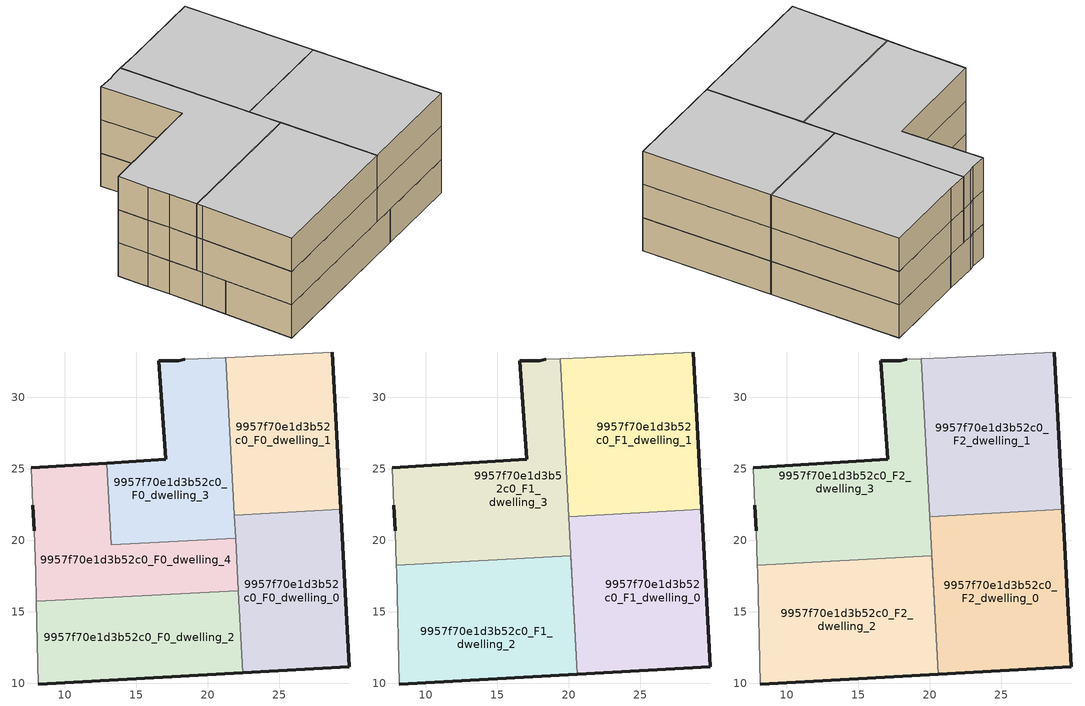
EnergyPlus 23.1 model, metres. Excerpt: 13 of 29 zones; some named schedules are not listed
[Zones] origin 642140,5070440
9957f70e1d3b52c0_F0_dwelling_0
 floor ground (EU_floor_Construction): 29.9,11.16 29.3,22.17 21.87,21.76 22.47,10.75 z0
 wall outside (EU_wall_Construction): 29.3,22.17 29.9,11.16 22.47,10.75 z0:3
 wall to 9957f70e1d3b52c0_F0_dwelling_1 (EU_wall_Construction): 21.87,21.76 29.3,22.17 z0:3
 wall to 9957f70e1d3b52c0_F0_dwelling_2 (EU_wall_Construction): 22.47,10.75 22.16,16.5 z0:3
 wall to 9957f70e1d3b52c0_F0_dwelling_4 (EU_wall_Construction): 22.16,16.5 21.96,20.16 z0:3
 wall to 9957f70e1d3b52c0_F0_dwelling_3 (EU_wall_Construction): 21.96,20.16 21.87,21.76 z0:3
9957f70e1d3b52c0_F0_dwelling_1
 floor ground (EU_floor_Construction): 29.3,22.17 28.7,33.17 21.28,32.78 21.87,21.76 z0
 wall outside (EU_wall_Construction): 28.7,33.17 29.3,22.17 z0:3
 wall adiabatic (EU_wall_Construction): 21.28,32.78 28.7,33.17 z0:3
 wall to 9957f70e1d3b52c0_F0_dwelling_3 (EU_wall_Construction): 21.87,21.76 21.28,32.78 z0:3
9957f70e1d3b52c0_F0_dwelling_2
 floor ground (EU_floor_Construction): 22.47,10.75 22.16,16.5 8.04,15.73 8.18,9.96 z0
 wall outside (EU_wall_Construction): 22.47,10.75 8.18,9.96 z0:3
 wall adiabatic (EU_wall_Construction): 8.18,9.96 8.04,15.73 z0:3
 wall to 9957f70e1d3b52c0_F0_dwelling_4 (EU_wall_Construction): 8.04,15.73 22.16,16.5 z0:3
9957f70e1d3b52c0_F0_dwelling_3
 floor ground (EU_floor_Construction): 21.96,20.16 21.28,32.78 21.2,32.77 18.4,32.67 17.99,32.58 16.59,32.58 17.09,25.67 12.96,25.41 13.27,19.68 z0
 wall outside (EU_wall_Construction): 12.96,25.41 17.09,25.67 16.59,32.58 17.99,32.58 18.4,32.67 z0:3
 wall to 9957f70e1d3b52c0_F0_dwelling_4 (EU_wall_Construction): 21.96,20.16 13.27,19.68 12.96,25.41 z0:3
 wall adiabatic (EU_wall_Construction): 18.4,32.67 21.2,32.77 21.28,32.78 z0:3
9957f70e1d3b52c0_F0_dwelling_4
 floor ground (EU_floor_Construction): 22.16,16.5 21.96,20.16 13.27,19.68 12.96,25.41 7.69,25.07 7.79,22.47 7.88,20.67 7.98,17.77 8.04,15.73 z0
 wall outside (EU_wall_Construction): 7.69,25.07 12.96,25.41 / 7.88,20.67 7.79,22.47 z0:3
 wall adiabatic (EU_wall_Construction): 7.79,22.47 7.69,25.07 / 8.04,15.73 7.98,17.77 7.88,20.67 z0:3
9957f70e1d3b52c0_F1_dwelling_0
 floor to 9957f70e1d3b52c0_F0_dwelling_0 (EU_floor_Construction): 29.9,11.16 29.3,22.17 21.87,21.76 22.47,10.75 z3
 floor to 9957f70e1d3b52c0_F0_dwelling_2 (EU_floor_Construction): 22.47,10.75 22.16,16.5 20.31,16.4 20.62,10.65 z3
 floor to 9957f70e1d3b52c0_F0_dwelling_4 (EU_floor_Construction): 22.16,16.5 21.96,20.16 20.11,20.05 20.31,16.4 z3
 floor to 9957f70e1d3b52c0_F0_dwelling_3 (EU_floor_Construction): 21.96,20.16 21.87,21.76 20.02,21.66 20.11,20.05 z3
 wall outside (EU_wall_Construction): 29.3,22.17 29.9,11.16 20.62,10.65 z3:6
 wall to 9957f70e1d3b52c0_F1_dwelling_1 (EU_wall_Construction): 20.02,21.66 29.3,22.17 z3:6
 wall to 9957f70e1d3b52c0_F1_dwelling_3 (EU_wall_Construction): 20.62,10.65 20.02,21.66 z3:6
9957f70e1d3b52c0_F1_dwelling_1
 floor to 9957f70e1d3b52c0_F0_dwelling_1 (EU_floor_Construction): 29.3,22.17 28.7,33.17 21.28,32.78 21.87,21.76 z3
 floor to 9957f70e1d3b52c0_F0_dwelling_3 (EU_floor_Construction): 21.87,21.76 21.28,32.78 21.2,32.77 19.42,32.71 20.02,21.66 z3
 wall outside (EU_wall_Construction): 28.7,33.17 29.3,22.17 z3:6
 wall adiabatic (EU_wall_Construction): 19.42,32.71 21.2,32.77 28.7,33.17 z3:6
 wall to 9957f70e1d3b52c0_F1_dwelling_3 (EU_wall_Construction): 20.02,21.66 19.42,32.71 z3:6
9957f70e1d3b52c0_F1_dwelling_2
 floor to 9957f70e1d3b52c0_F0_dwelling_2 (EU_floor_Construction): 20.62,10.65 20.3,16.4 8.04,15.73 8.18,9.96 z3
 floor to 9957f70e1d3b52c0_F0_dwelling_4 (EU_floor_Construction): 20.3,16.4 20.17,18.94 7.97,18.28 7.98,17.77 8.04,15.73 z3
 wall outside (EU_wall_Construction): 20.62,10.65 8.18,9.96 z3:6
 wall adiabatic (EU_wall_Construction): 8.18,9.96 7.98,17.77 7.97,18.28 z3:6
 wall to 9957f70e1d3b52c0_F1_dwelling_3 (EU_wall_Construction): 7.97,18.28 20.17,18.94 20.62,10.65 z3:6
9957f70e1d3b52c0_F1_dwelling_3
 floor to 9957f70e1d3b52c0_F0_dwelling_3 (EU_floor_Construction): 20.11,20.05 19.42,32.71 18.4,32.67 17.99,32.58 16.59,32.58 17.09,25.67 12.96,25.41 13.27,19.68 z3
 floor to 9957f70e1d3b52c0_F0_dwelling_4 (EU_floor_Construction): 20.3,16.4 20.11,20.05 13.27,19.68 12.96,25.41 7.69,25.07 7.79,22.47 7.88,20.67 7.97,18.28 20.17,18.94 z3
 wall outside (EU_wall_Construction): 7.88,20.67 7.79,22.47 / 7.69,25.07 17.09,25.67 16.59,32.58 17.99,32.58 18.4,32.67 z3:6
 wall adiabatic (EU_wall_Construction): 7.97,18.28 7.88,20.67 / 7.79,22.47 7.69,25.07 / 18.4,32.67 19.42,32.71 z3:6
9957f70e1d3b52c0_F2_dwelling_0
 floor to 9957f70e1d3b52c0_F1_dwelling_0 (EU_floor_Construction): 29.9,11.16 29.3,22.17 20.02,21.66 20.62,10.65 z6
 wall outside (EU_wall_Construction): 29.3,22.17 29.9,11.16 20.62,10.65 z6:9
 wall to 9957f70e1d3b52c0_F2_dwelling_1 (EU_wall_Construction): 20.02,21.66 29.3,22.17 z6:9
 wall to 9957f70e1d3b52c0_F2_dwelling_3 (EU_wall_Construction): 20.62,10.65 20.02,21.66 z6:9
 ceiling to 9957f70e1d3b52c0_F3_dwelling_0 (EU_floor_Construction): 29.3,22.17 29.9,11.16 20.62,10.65 20.02,21.66 z9
9957f70e1d3b52c0_F2_dwelling_1
 floor to 9957f70e1d3b52c0_F1_dwelling_1 (EU_floor_Construction): 29.3,22.17 28.7,33.17 21.2,32.77 19.42,32.71 20.02,21.66 z6
 wall outside (EU_wall_Construction): 28.7,33.17 29.3,22.17 z6:9
 wall adiabatic (EU_wall_Construction): 19.42,32.71 21.2,32.77 28.7,33.17 z6:9
 wall to 9957f70e1d3b52c0_F2_dwelling_3 (EU_wall_Construction): 20.02,21.66 19.42,32.71 z6:9
 ceiling to 9957f70e1d3b52c0_F3_dwelling_1 (EU_floor_Construction): 28.7,33.17 29.3,22.17 20.02,21.66 19.42,32.71 21.2,32.77 z9
9957f70e1d3b52c0_F2_dwelling_2
 floor to 9957f70e1d3b52c0_F1_dwelling_2 (EU_floor_Construction): 20.62,10.65 20.17,18.94 7.97,18.28 7.98,17.77 8.18,9.96 z6
 wall outside (EU_wall_Construction): 20.62,10.65 8.18,9.96 z6:9
 wall adiabatic (EU_wall_Construction): 8.18,9.96 7.98,17.77 7.97,18.28 z6:9
 wall to 9957f70e1d3b52c0_F2_dwelling_3 (EU_wall_Construction): 7.97,18.28 20.17,18.94 20.62,10.65 z6:9
 ceiling to 9957f70e1d3b52c0_F3_dwelling_2 (EU_floor_Construction): 20.17,18.94 20.62,10.65 8.18,9.96 7.98,17.77 7.97,18.28 z9
9957f70e1d3b52c0_F2_dwelling_3
 floor to 9957f70e1d3b52c0_F1_dwelling_3 (EU_floor_Construction): 20.17,18.94 19.42,32.71 18.4,32.67 17.99,32.58 16.59,32.58 17.09,25.67 7.69,25.07 7.79,22.47 7.88,20.67 7.97,18.28 z6
 wall outside (EU_wall_Construction): 7.88,20.67 7.79,22.47 / 7.69,25.07 17.09,25.67 16.59,32.58 17.99,32.58 18.4,32.67 z6:9
 wall adiabatic (EU_wall_Construction): 7.97,18.28 7.88,20.67 / 7.79,22.47 7.69,25.07 / 18.4,32.67 19.42,32.71 z6:9
 ceiling to 9957f70e1d3b52c0_F3_dwelling_3 (EU_floor_Construction): 19.42,32.71 20.17,18.94 7.97,18.28 7.88,20.67 7.79,22.47 7.69,25.07 17.09,25.67 16.59,32.58 17.99,32.58 18.4,32.67 z9
[Building]
EU S2 Campaign: North Axis=0; Terrain=City; Solar Distribution=FullExterior
[Site:Location]
Lyon-Bron: Latitude=45.75; Longitude=5; Time Zone=1; Elevation=198
[SizingPeriod:WeatherFileDays]
AnnualSizingPeriod: Begin Month=1; Begin Day of Month=1; End Month=12; End Day of Month=31; Day of Week for Start Day=Monday; Use Weather File Daylight Saving Period=No; Use Weather File Rain and Snow Indicators=No
[MATERIAL]
EU_InternalMass_Material: Roughness=MediumRough; Thickness=0.1; Conductivity=1; Density=1800; Specific Heat=900; Thermal Absorptance=0.9; Solar Absorptance=0.7; Visible Absorptance=0.7
[MATERIAL:NOMASS] Roughness=MediumRough; Thermal Absorptance=0.9; Solar Absorptance=0.7; Visible Absorptance=0.7
Name | Thermal Resistance
EU_wall_NoMass | 0.776494
EU_floor_NoMass | 0.421597
[CONSTRUCTION]
EU_wall_Construction: EU_wall_NoMass
EU_floor_Construction: EU_floor_NoMass
EU_InternalMass_Construction: EU_InternalMass_Material
[ZONE] Type=1; Multiplier=1; Ceiling Height=autocalculate; Floor Area=autocalculate; Part of Total Floor Area=Yes
Name | Volume
9957f70e1d3b52c0_F0_dwelling_0 | 246.036
9957f70e1d3b52c0_F1_dwelling_0; 9957f70e1d3b52c0_F2_dwelling_0 | 307.538
9957f70e1d3b52c0_F0_dwelling_1 | 246.018
9957f70e1d3b52c0_F1_dwelling_1; 9957f70e1d3b52c0_F2_dwelling_1 | 307.523
9957f70e1d3b52c0_F0_dwelling_2 | 246.048
9957f70e1d3b52c0_F1_dwelling_2; 9957f70e1d3b52c0_F2_dwelling_2 | 307.54
9957f70e1d3b52c0_F0_dwelling_3 | 246.023
9957f70e1d3b52c0_F1_dwelling_3; 9957f70e1d3b52c0_F2_dwelling_3 | 307.526
9957f70e1d3b52c0_F0_dwelling_4 | 246.004
[INTERNALMASS] Construction=EU_InternalMass_Construction
Name | Zone or ZoneList | Surface Area
9957f70e1d3b52c0_F0_dwelling_0_EU_InternalMass | 9957f70e1d3b52c0_F0_dwelling_0 | 82.01
9957f70e1d3b52c0_F0_dwelling_1_EU_InternalMass | 9957f70e1d3b52c0_F0_dwelling_1 | 82.0079
9957f70e1d3b52c0_F0_dwelling_2_EU_InternalMass | 9957f70e1d3b52c0_F0_dwelling_2 | 82.0166
9957f70e1d3b52c0_F0_dwelling_3_EU_InternalMass | 9957f70e1d3b52c0_F0_dwelling_3 | 82.0074
9957f70e1d3b52c0_F0_dwelling_4_EU_InternalMass | 9957f70e1d3b52c0_F0_dwelling_4 | 82.0013
9957f70e1d3b52c0_F1_dwelling_0_EU_InternalMass | 9957f70e1d3b52c0_F1_dwelling_0 | 102.51
9957f70e1d3b52c0_F1_dwelling_1_EU_InternalMass | 9957f70e1d3b52c0_F1_dwelling_1 | 102.507
9957f70e1d3b52c0_F1_dwelling_2_EU_InternalMass | 9957f70e1d3b52c0_F1_dwelling_2 | 102.509
9957f70e1d3b52c0_F1_dwelling_3_EU_InternalMass | 9957f70e1d3b52c0_F1_dwelling_3 | 102.508
9957f70e1d3b52c0_F2_dwelling_0_EU_InternalMass | 9957f70e1d3b52c0_F2_dwelling_0 | 102.51
9957f70e1d3b52c0_F2_dwelling_1_EU_InternalMass | 9957f70e1d3b52c0_F2_dwelling_1 | 102.507
9957f70e1d3b52c0_F2_dwelling_2_EU_InternalMass | 9957f70e1d3b52c0_F2_dwelling_2 | 102.509
9957f70e1d3b52c0_F2_dwelling_3_EU_InternalMass | 9957f70e1d3b52c0_F2_dwelling_3 | 102.508
[OTHEREQUIPMENT] Fuel Type=Electricity; Design Level Calculation Method=Watts/Area; Power per Zone Floor Area=1; Fraction Latent=0; Fraction Radiant=0; Fraction Lost=0; Carbon Dioxide Generation Rate=0; EndUse Subcategory=EU_Step8_InternalGains
Name | Zone or ZoneList or Space or SpaceList | Schedule
EU_Step8_InternalGain_9957f70e1d3b52c0_F0_dwelling_0_f000 | 9957f70e1d3b52c0_F0_dwelling_0 | EU_Step8_GainSchedule_9957f70e1d3b52c0_F0_dwelling_0_f000
EU_Step8_InternalGain_9957f70e1d3b52c0_F0_dwelling_1_f000 | 9957f70e1d3b52c0_F0_dwelling_1 | EU_Step8_GainSchedule_9957f70e1d3b52c0_F0_dwelling_1_f000
EU_Step8_InternalGain_9957f70e1d3b52c0_F0_dwelling_2_f000 | 9957f70e1d3b52c0_F0_dwelling_2 | EU_Step8_GainSchedule_9957f70e1d3b52c0_F0_dwelling_2_f000
EU_Step8_InternalGain_9957f70e1d3b52c0_F0_dwelling_3_f000 | 9957f70e1d3b52c0_F0_dwelling_3 | EU_Step8_GainSchedule_9957f70e1d3b52c0_F0_dwelling_3_f000
EU_Step8_InternalGain_9957f70e1d3b52c0_F0_dwelling_4_f000 | 9957f70e1d3b52c0_F0_dwelling_4 | EU_Step8_GainSchedule_9957f70e1d3b52c0_F0_dwelling_4_f000
EU_Step8_InternalGain_9957f70e1d3b52c0_F1_dwelling_0_f000 | 9957f70e1d3b52c0_F1_dwelling_0 | EU_Step8_GainSchedule_9957f70e1d3b52c0_F1_dwelling_0_f000
EU_Step8_InternalGain_9957f70e1d3b52c0_F1_dwelling_1_f000 | 9957f70e1d3b52c0_F1_dwelling_1 | EU_Step8_GainSchedule_9957f70e1d3b52c0_F1_dwelling_1_f000
EU_Step8_InternalGain_9957f70e1d3b52c0_F1_dwelling_2_f000 | 9957f70e1d3b52c0_F1_dwelling_2 | EU_Step8_GainSchedule_9957f70e1d3b52c0_F1_dwelling_2_f000
EU_Step8_InternalGain_9957f70e1d3b52c0_F1_dwelling_3_f000 | 9957f70e1d3b52c0_F1_dwelling_3 | EU_Step8_GainSchedule_9957f70e1d3b52c0_F1_dwelling_3_f000
EU_Step8_InternalGain_9957f70e1d3b52c0_F2_dwelling_0_f000 | 9957f70e1d3b52c0_F2_dwelling_0 | EU_Step8_GainSchedule_9957f70e1d3b52c0_F2_dwelling_0_f000
EU_Step8_InternalGain_9957f70e1d3b52c0_F2_dwelling_1_f000 | 9957f70e1d3b52c0_F2_dwelling_1 | EU_Step8_GainSchedule_9957f70e1d3b52c0_F2_dwelling_1_f000
EU_Step8_InternalGain_9957f70e1d3b52c0_F2_dwelling_2_f000 | 9957f70e1d3b52c0_F2_dwelling_2 | EU_Step8_GainSchedule_9957f70e1d3b52c0_F2_dwelling_2_f000
EU_Step8_InternalGain_9957f70e1d3b52c0_F2_dwelling_3_f000 | 9957f70e1d3b52c0_F2_dwelling_3 | EU_Step8_GainSchedule_9957f70e1d3b52c0_F2_dwelling_3_f000
[ZONEVENTILATION:DESIGNFLOWRATE] Schedule=EU_AlwaysOn; Design Flow Rate Calculation Method=AirChanges/Hour; Air Changes per Hour=0.693814; Ventilation Type=Natural; Fan Pressure Rise=0; Fan Total Efficiency=1; Constant Term Coefficient=1; Temperature Term Coefficient=0; Velocity Term Coefficient=0; Velocity Squared Term Coefficient=0; Minimum Indoor Temperature=-100; Maximum Indoor Temperature=100; Delta Temperature=-100; Minimum Outdoor Temperature=-100; Maximum Outdoor Temperature=100; Maximum Wind Speed=40
Name | Zone or ZoneList or Space or SpaceList
EU_ConstantAir_9957f70e1d3b52c0_F0_dwelling_0 | 9957f70e1d3b52c0_F0_dwelling_0
EU_ConstantAir_9957f70e1d3b52c0_F0_dwelling_1 | 9957f70e1d3b52c0_F0_dwelling_1
EU_ConstantAir_9957f70e1d3b52c0_F0_dwelling_2 | 9957f70e1d3b52c0_F0_dwelling_2
EU_ConstantAir_9957f70e1d3b52c0_F0_dwelling_3 | 9957f70e1d3b52c0_F0_dwelling_3
EU_ConstantAir_9957f70e1d3b52c0_F0_dwelling_4 | 9957f70e1d3b52c0_F0_dwelling_4
EU_ConstantAir_9957f70e1d3b52c0_F1_dwelling_0 | 9957f70e1d3b52c0_F1_dwelling_0
EU_ConstantAir_9957f70e1d3b52c0_F1_dwelling_1 | 9957f70e1d3b52c0_F1_dwelling_1
EU_ConstantAir_9957f70e1d3b52c0_F1_dwelling_2 | 9957f70e1d3b52c0_F1_dwelling_2
EU_ConstantAir_9957f70e1d3b52c0_F1_dwelling_3 | 9957f70e1d3b52c0_F1_dwelling_3
EU_ConstantAir_9957f70e1d3b52c0_F2_dwelling_0 | 9957f70e1d3b52c0_F2_dwelling_0
EU_ConstantAir_9957f70e1d3b52c0_F2_dwelling_1 | 9957f70e1d3b52c0_F2_dwelling_1
EU_ConstantAir_9957f70e1d3b52c0_F2_dwelling_2 | 9957f70e1d3b52c0_F2_dwelling_2
EU_ConstantAir_9957f70e1d3b52c0_F2_dwelling_3 | 9957f70e1d3b52c0_F2_dwelling_3
[HVACTEMPLATE:THERMOSTAT] Constant Heating Setpoint=20; Constant Cooling Setpoint=50
EU_HeatOnly_9957f70e1d3b52c0_F0_dwelling_0; EU_HeatOnly_9957f70e1d3b52c0_F0_dwelling_1; EU_HeatOnly_9957f70e1d3b52c0_F0_dwelling_2; EU_HeatOnly_9957f70e1d3b52c0_F0_dwelling_3; EU_HeatOnly_9957f70e1d3b52c0_F0_dwelling_4; EU_HeatOnly_9957f70e1d3b52c0_F1_dwelling_0; EU_HeatOnly_9957f70e1d3b52c0_F1_dwelling_1; EU_HeatOnly_9957f70e1d3b52c0_F1_dwelling_2; EU_HeatOnly_9957f70e1d3b52c0_F1_dwelling_3; EU_HeatOnly_9957f70e1d3b52c0_F2_dwelling_0; EU_HeatOnly_9957f70e1d3b52c0_F2_dwelling_1; EU_HeatOnly_9957f70e1d3b52c0_F2_dwelling_2; EU_HeatOnly_9957f70e1d3b52c0_F2_dwelling_3; EU_HeatOnly_9957f70e1d3b52c0_F3_dwelling_0; EU_HeatOnly_9957f70e1d3b52c0_F3_dwelling_1; EU_HeatOnly_9957f70e1d3b52c0_F3_dwelling_2; EU_HeatOnly_9957f70e1d3b52c0_F3_dwelling_3; EU_HeatOnly_9957f70e1d3b52c0_F4_dwelling_0; EU_HeatOnly_9957f70e1d3b52c0_F4_dwelling_1; EU_HeatOnly_9957f70e1d3b52c0_F4_dwelling_2; EU_HeatOnly_9957f70e1d3b52c0_F4_dwelling_3; EU_HeatOnly_9957f70e1d3b52c0_F5_dwelling_0; EU_HeatOnly_9957f70e1d3b52c0_F5_dwelling_1; EU_HeatOnly_9957f70e1d3b52c0_F5_dwelling_2; EU_HeatOnly_9957f70e1d3b52c0_F5_dwelling_3; EU_HeatOnly_9957f70e1d3b52c0_F6_dwelling_0; EU_HeatOnly_9957f70e1d3b52c0_F6_dwelling_1; EU_HeatOnly_9957f70e1d3b52c0_F6_dwelling_2; EU_HeatOnly_9957f70e1d3b52c0_F6_dwelling_3
[HVACTEMPLATE:ZONE:IDEALLOADSAIRSYSTEM] System Availability Schedule=EU_AlwaysOn; Maximum Heating Supply Air Temperature=50; Minimum Cooling Supply Air Temperature=13; Maximum Heating Supply Air Humidity Ratio=0.0156; Minimum Cooling Supply Air Humidity Ratio=0.0077; Heating Limit=NoLimit; Cooling Limit=NoLimit; Heating Availability Schedule=EU_AlwaysOn; Cooling Availability Schedule=EU_CoolingOff; Dehumidification Control Type=ConstantSensibleHeatRatio; Cooling Sensible Heat Ratio=0.7; Dehumidification Setpoint=60; Humidification Control Type=None; Humidification Setpoint=30; Outdoor Air Method=None; Outdoor Air Flow Rate per Person=0.00944; Outdoor Air Flow Rate per Zone Floor Area=0; Outdoor Air Flow Rate per Zone=0; Demand Controlled Ventilation Type=None; Outdoor Air Economizer Type=NoEconomizer; Heat Recovery Type=None; Sensible Heat Recovery Effectiveness=0.7; Latent Heat Recovery Effectiveness=0.65
Name | Template Thermostat
9957f70e1d3b52c0_F0_dwelling_0 | EU_HeatOnly_9957f70e1d3b52c0_F0_dwelling_0
9957f70e1d3b52c0_F0_dwelling_1 | EU_HeatOnly_9957f70e1d3b52c0_F0_dwelling_1
9957f70e1d3b52c0_F0_dwelling_2 | EU_HeatOnly_9957f70e1d3b52c0_F0_dwelling_2
9957f70e1d3b52c0_F0_dwelling_3 | EU_HeatOnly_9957f70e1d3b52c0_F0_dwelling_3
9957f70e1d3b52c0_F0_dwelling_4 | EU_HeatOnly_9957f70e1d3b52c0_F0_dwelling_4
9957f70e1d3b52c0_F1_dwelling_0 | EU_HeatOnly_9957f70e1d3b52c0_F1_dwelling_0
9957f70e1d3b52c0_F1_dwelling_1 | EU_HeatOnly_9957f70e1d3b52c0_F1_dwelling_1
9957f70e1d3b52c0_F1_dwelling_2 | EU_HeatOnly_9957f70e1d3b52c0_F1_dwelling_2
9957f70e1d3b52c0_F1_dwelling_3 | EU_HeatOnly_9957f70e1d3b52c0_F1_dwelling_3
9957f70e1d3b52c0_F2_dwelling_0 | EU_HeatOnly_9957f70e1d3b52c0_F2_dwelling_0
9957f70e1d3b52c0_F2_dwelling_1 | EU_HeatOnly_9957f70e1d3b52c0_F2_dwelling_1
9957f70e1d3b52c0_F2_dwelling_2 | EU_HeatOnly_9957f70e1d3b52c0_F2_dwelling_2
9957f70e1d3b52c0_F2_dwelling_3 | EU_HeatOnly_9957f70e1d3b52c0_F2_dwelling_3
[SIZING:ZONE] Zone Cooling Design Supply Air Temperature Input Method=SupplyAirTemperature; Zone Cooling Design Supply Air Temperature=13; Zone Heating Design Supply Air Temperature Input Method=SupplyAirTemperature; Zone Heating Design Supply Air Temperature=50; Zone Cooling Design Supply Air Humidity Ratio=0.008; Zone Heating Design Supply Air Humidity Ratio=0.008; Cooling Design Air Flow Method=DesignDay; Cooling Design Air Flow Rate=0; Cooling Minimum Air Flow per Zone Floor Area=0.000762; Cooling Minimum Air Flow=0; Cooling Minimum Air Flow Fraction=0.2; Heating Design Air Flow Method=DesignDay; Heating Design Air Flow Rate=0; Heating Maximum Air Flow per Zone Floor Area=0.002032; Heating Maximum Air Flow=0.141576; Heating Maximum Air Flow Fraction=0.3; Account for Dedicated Outdoor Air System=No; Dedicated Outdoor Air System Control Strategy=NeutralSupplyAir; Dedicated Outdoor Air Low Setpoint Temperature for Design=autosize; Dedicated Outdoor Air High Setpoint Temperature for Design=autosize; Zone Load Sizing Method=Sensible Load Only No Latent Load; Zone Latent Cooling Design Supply Air Humidity Ratio Input Method=HumidityRatioDifference; Zone Cooling Design Supply Air Humidity Ratio Difference=0.005; Zone Latent Heating Design Supply Air Humidity Ratio Input Method=HumidityRatioDifference; Zone Humidification Design Supply Air Humidity Ratio Difference=0.005
9957f70e1d3b52c0_F0_dwelling_0; 9957f70e1d3b52c0_F0_dwelling_1; 9957f70e1d3b52c0_F0_dwelling_2; 9957f70e1d3b52c0_F0_dwelling_3; 9957f70e1d3b52c0_F0_dwelling_4; 9957f70e1d3b52c0_F1_dwelling_0; 9957f70e1d3b52c0_F1_dwelling_1; 9957f70e1d3b52c0_F1_dwelling_2; 9957f70e1d3b52c0_F1_dwelling_3; 9957f70e1d3b52c0_F2_dwelling_0; 9957f70e1d3b52c0_F2_dwelling_1; 9957f70e1d3b52c0_F2_dwelling_2; 9957f70e1d3b52c0_F2_dwelling_3
